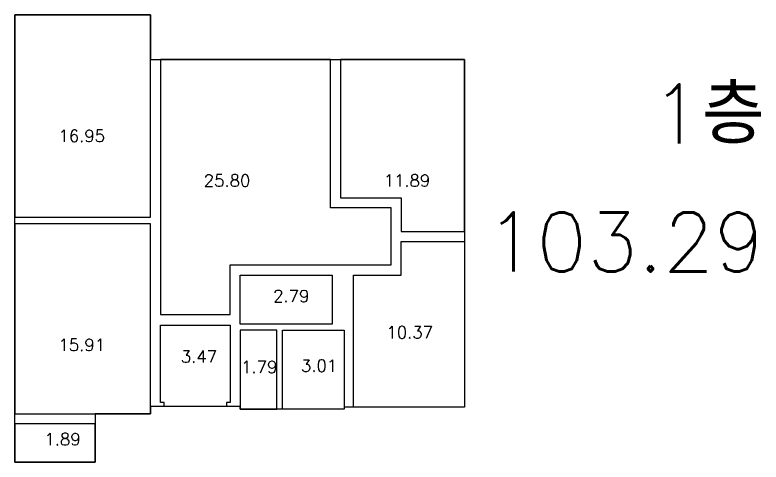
# Model space of a CAD drawing. Header units: inches. Extents: x 45519 to 207552, y -100391 to 47052.
# Drawn here: x 52208 to 70745, y 6801 to 17916 of the extents above; entities that cross this region are included whole.
import ezdxf
from ezdxf.enums import TextEntityAlignment as Align

# ---------------------------------------------------------------- set-up
doc = ezdxf.new("R2010")
doc.units = ezdxf.units.IN
doc.header["$LTSCALE"] = 100
doc.header["$MEASUREMENT"] = 0
doc.layers.add('CO-BATH', color=6, linetype='Continuous')
doc.layers.add('도면층6', color=6, linetype='Continuous')
doc.styles.get("Standard").update_dxf_attribs({"font": 'txt.shx', "bigfont": 'whgtxt.shx'})

msp = doc.modelspace()

# ---------------------------------------------------------------- linework, layer by layer
at = {"layer": 'CO-BATH'}
for points in [[(52207.6, 12886.5), (55577.6, 12886.5), (55577.6, 17916.5), (52207.6, 17916.5)], [(52207.6, 17916.5), (55577.6, 17916.5), (55577.6, 16806.5), (63377.6, 16806.5), (63377.6, 8166.5), (60387.6, 8166.5), (60387.6, 8116.5), (57802.4, 8116.5), (57802.4, 8181.5), (55577.6, 8181.5), (55577.6, 8001.5), (54197.6, 8001.5), (54197.6, 6801.5), (52207.6, 6801.5)], [(61552.6, 11701.5), (61552.6, 13121.5), (60047.6, 13121.5), (60047.6, 16806.5), (55827.6, 16806.5), (55827.6, 10471.5), (57552.6, 10471.5), (57552.6, 11701.5)], [(63377.6, 16806.5), (60297.6, 16806.5), (60297.6, 13371.5), (61802.6, 13371.5), (61802.6, 12536.5), (63377.6, 12536.5)], [(52207.6, 8001.5), (55577.6, 8001.5), (55577.6, 12721.5), (52207.6, 12721.5)], [(61802.6, 12286.5), (63377.6, 12286.5), (63377.6, 8166.5), (60622.6, 8166.5), (60622.6, 11451.5), (61802.6, 11451.5)], [(60087.6, 10231.5), (57802.6, 10231.5), (57802.6, 11451.5), (60087.6, 11451.5)], [(55827.6, 10201.5), (57552.6, 10201.5), (57552.6, 8281.5), (57467.6, 8281.5), (57467.6, 8181.5), (55917.6, 8181.5), (55917.6, 8281.5), (55827.6, 8281.5)], [(57802.4, 8116.5), (58712.4, 8116.5), (58712.4, 10081.5), (57802.4, 10081.5)], [(58857.6, 10081.5), (60387.6, 10081.5), (60387.6, 8116.5), (58857.6, 8116.5)], [(52207.6, 6801.5), (54197.6, 6801.5), (54197.6, 7751.5), (52207.6, 7751.5)]]:
    msp.add_lwpolyline(points, close=True, dxfattribs=at)

# ---------------------------------------------------------------- texts
at = {"layer": '도면층6'}
for s, height, p in [('1층', 1470.64, (70834.6, 14716.9)), ('16.95', 300, (54445.9, 14759.3)), ('25.80', 300, (58055.9, 13649.3)), ('11.89', 300, (62525.9, 13649.3)), ('103.29', 1470.64, (70834.6, 11536.7)), ('2.79', 300, (59522.9, 10778.2)), ('10.37', 300, (62594.6, 9875.9)), ('15.91', 300, (54445.9, 9564.3)), ('3.47', 300, (57230.3, 9274.4)), ('1.79', 300, (58728.8, 9015.5)), ('3.01', 300, (60213.4, 9047.1)), ('1.89', 300, (53839.9, 7219.2))]:
    msp.add_text(s, height=height, dxfattribs=at).set_placement(p, align=Align.RIGHT)

doc.saveas('drawing.dxf')
